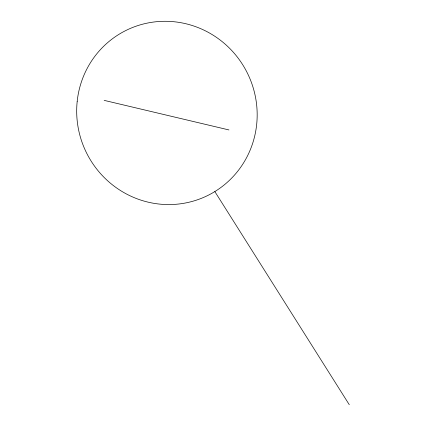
<?xml version="1.0" encoding="UTF-8"?>
<svg xmlns="http://www.w3.org/2000/svg" width="426" height="426" viewBox="0 0 426 426"><rect width="100%" height="100%" fill="white"/><g stroke="black" fill="none" stroke-linecap="round" stroke-linejoin="round"><path stroke-width="0.64" d="M104.157 100.371L228.948 129.941M214.837 191.572L349.277 404.7M77.17 101.574A92.101 89.779 63.5 0 0 203.697 197.371A92.101 89.779 63.5 0 0 219.917 39.863A92.101 89.779 63.5 0 0 77.17 101.574"/></g></svg>
